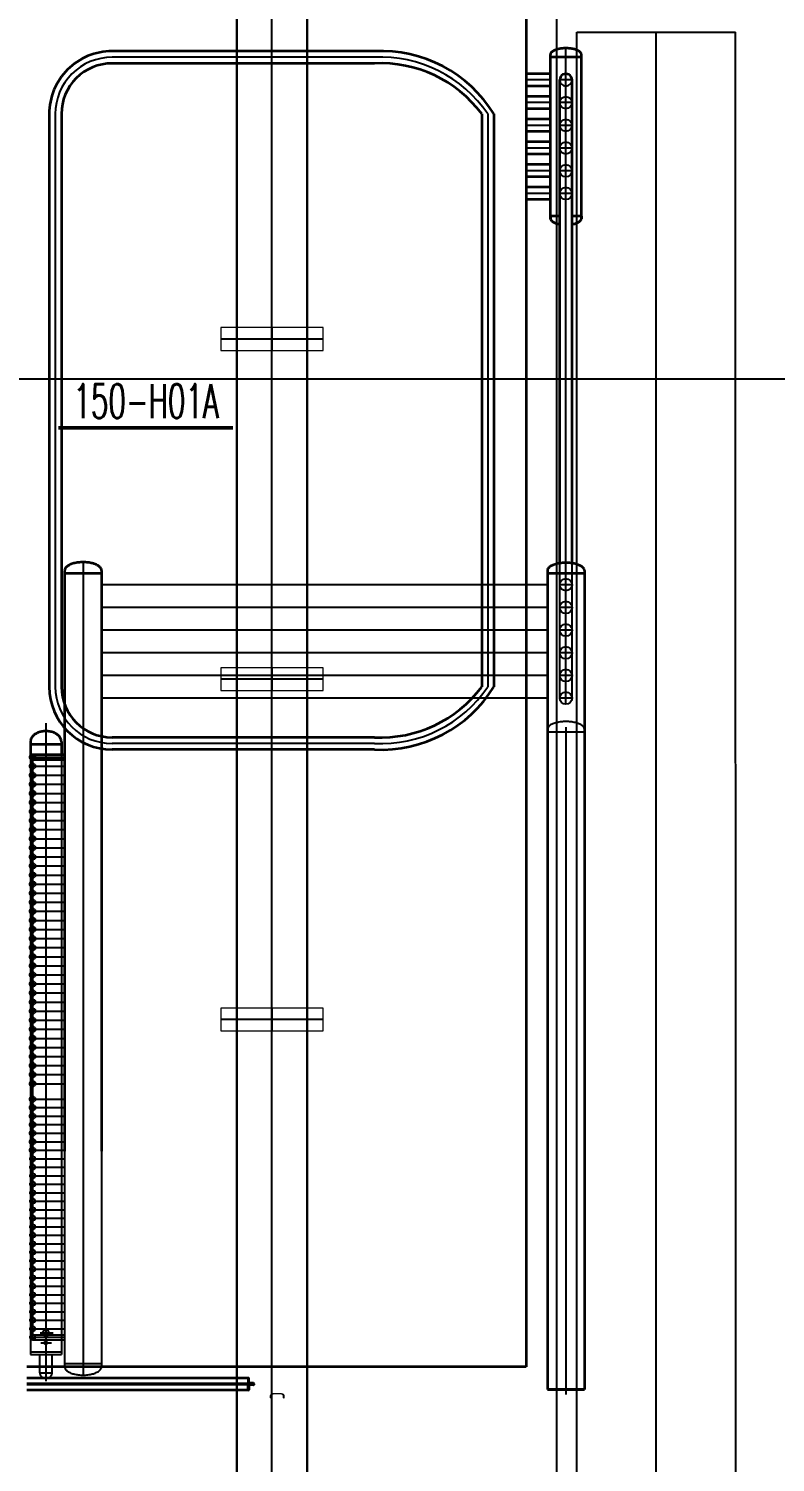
# Model space of a CAD drawing. Extents: x -170 to 1091, y -90 to 504.
# Drawn here: x 77.01 to 83.59, y 90.45 to 103.09 of the extents above; entities that cross this region are included whole.
import ezdxf

# ---------------------------------------------------------------- set-up
doc = ezdxf.new("R2010")
doc.units = 0
doc.header["$LTSCALE"] = 1000
doc.linetypes.add('CENTER', pattern=[50.8, 31.75, -6.35, 6.35, -6.35])
doc.linetypes.add('点画线', pattern=[18, 12, -2, 2, -2])
doc.layers.get('0').update_dxf_attribs({"linetype": 'CONTINUOUS'})
for name, color, linetype in [('1', 7, 'CONTINUOUS'), ('中心线层', 1, 'CENTER'), ('方格网', 6, 'CONTINUOUS')]:
    doc.layers.add(name, color=color, linetype=linetype)
doc.layers.add('EB0', color=7, linetype='CONTINUOUS', lineweight=35)
doc.styles.add('_HZTXT', font='simplex.shx', dxfattribs={"width": 0.75, "bigfont": 'HZTXT.shx'})
doc.styles.add('UserTxtStyle2', font='isocp', dxfattribs={"width": 0.667, "bigfont": 'gbcbig.shx'})

# ---------------------------------------------------------------- blocks, each defined once
blk = doc.blocks.new('*X212')
at = {"layer": 'EB0'}
for p, q in [((0, 50), (0, 0)), ((0, 50), (3, 50)), ((0, 0), (50, 0)), ((5, 10), (5, 48)), ((48, 5), (10, 5)), ((50, 0), (50, 3))]:
    blk.add_line(p, q, dxfattribs=at)
for centre, radius, start, end in [((3, 48), 1.65, 0.2621, 90), ((10, 10), 5.5, 180, 269.8782), ((48, 3), 1.52, 0, 90)]:
    blk.add_arc(centre, radius, start, end, dxfattribs=at)
blk = doc.blocks.new('*X211')
at = {"layer": 'EB0', "color": 0, "linetype": 'ByBlock', "lineweight": -2, "ltscale": 0.2}
blk.add_blockref('*X212', (0, 0), dxfattribs=at)
blk = doc.blocks.new('*X214')
at = {"layer": 'EB0'}
for p, q in [((0, 0), (50, 0)), ((0, -50), (0, 0)), ((50, 0), (50, -3)), ((0, -50), (3, -50)), ((5, -11), (5, -48)), ((48, -5), (10, -5))]:
    blk.add_line(p, q, dxfattribs=at)
for centre, radius, start, end in [((3, -48), 1.65, 270, 359.7379), ((11, -11), 5.5, 90.1218, 180), ((48, -3), 1.52, 270, 360)]:
    blk.add_arc(centre, radius, start, end, dxfattribs=at)
blk = doc.blocks.new('*X213')
at = {"layer": 'EB0', "color": 0, "linetype": 'ByBlock', "lineweight": -2, "ltscale": 0.2}
blk.add_blockref('*X214', (0, 0), dxfattribs=at)
blk = doc.blocks.new('*X221')
at = {"layer": 'EB0', "linetype": 'Continuous', "lineweight": 25}
for p, q in [((453, 0), (-453, 0)), ((0, 103), (0, -103))]:
    blk.add_line(p, q, dxfattribs=at)
at = {"layer": 'EB0', "color": 6, "linetype": 'Continuous', "lineweight": 18}
for p, q in [((-450, 100), (-450, -100)), ((450, 100), (-450, 100)), ((450, -100), (450, 100)), ((-450, -100), (450, -100))]:
    blk.add_line(p, q, dxfattribs=at)
blk = doc.blocks.new('*X222')
at = {"layer": 'EB0', "linetype": 'Continuous', "lineweight": 25}
for p, q in [((453, 0), (-453, 0)), ((0, 103), (0, -103))]:
    blk.add_line(p, q, dxfattribs=at)
at = {"layer": 'EB0', "color": 6, "linetype": 'Continuous', "lineweight": 18}
for p, q in [((-450, 100), (-450, -100)), ((450, 100), (-450, 100)), ((450, -100), (450, 100)), ((-450, -100), (450, -100))]:
    blk.add_line(p, q, dxfattribs=at)
blk = doc.blocks.new('*X223')
at = {"layer": 'EB0', "linetype": 'Continuous', "lineweight": 25}
for p, q in [((453, 0), (-453, 0)), ((0, 103), (0, -103))]:
    blk.add_line(p, q, dxfattribs=at)
at = {"layer": 'EB0', "color": 6, "linetype": 'Continuous', "lineweight": 18}
for p, q in [((-450, 100), (-450, -100)), ((450, 100), (-450, 100)), ((450, -100), (450, 100)), ((-450, -100), (450, -100))]:
    blk.add_line(p, q, dxfattribs=at)
blk = doc.blocks.new('*X220')
at = {"layer": 'EB0', "linetype": 'Continuous', "lineweight": 25}
blk.add_line((0, -17440), (0, -310), dxfattribs=at)
at = {"layer": 'EB0', "linetype": 'Continuous', "lineweight": 15}
for p, q in [((-313, -15297), (-313, -1810)), ((-305, -15297), (-305, -1810)), ((305, -1810), (305, -15297)), ((313, -1810), (313, -15297)), ((-313, -4810), (313, -4810)), ((-313, -7810), (313, -7810)), ((-313, -10810), (313, -10810))]:
    blk.add_line(p, q, dxfattribs=at)
at = {"layer": 'EB0', "linetype": 'Continuous', "lineweight": 18}
for name, p in [('*X223', (0, -4810)), ('*X222', (0, -7810)), ('*X221', (0, -10810))]:
    blk.add_blockref(name, p, dxfattribs=at)
blk = doc.blocks.new('*X219')
at = {"layer": 'EB0', "color": 7, "linetype": 'Continuous', "lineweight": 25}
blk.add_blockref('*X220', (-650, 16997), dxfattribs=at)

msp = doc.modelspace()

# ---------------------------------------------------------------- linework, layer by layer
at = {"linetype": 'Continuous'}
msp.add_line((81.66523, 77.12579, 0), (81.66523, 124.49998), dxfattribs=at)
at = {"color": 1, "ltscale": 5, "const_width": 0.03, "elevation": 2.4975}
msp.add_lwpolyline([(77.27226, 99.57174), (78.81251, 99.57173)], dxfattribs=at)
at = {"layer": 'EB0'}
for p, q in [((81.39608, 103.23873, 0), (81.39607, 91.29273, 0)), ((80.05808, 102.89273, 0), (77.74608, 102.89273, 0)), ((80.05808, 102.78473, 0), (77.74608, 102.78473, 0)), ((81.60958, 101.41373, 0), (81.60958, 102.86373, 0)), ((81.60958, 102.83873, 0), (81.60958, 102.86373, 0)), ((81.88318, 102.83873, 0), (81.60958, 102.83873, 0)), ((81.88258, 102.83873, 0), (81.60958, 102.83873, 0)), ((81.88258, 101.41373, 0), (81.88258, 102.86373, 0)), ((81.60958, 102.69273, 0), (81.39608, 102.69273, 0)), ((81.60958, 102.58473, 0), (81.39608, 102.58473, 0)), ((81.69208, 98.37825, 0), (81.69208, 102.63873, 0)), ((81.80008, 98.37825, 0), (81.80008, 102.63873, 0)), ((81.60958, 102.49273, 0), (81.39608, 102.49273, 0)), ((77.19208, 102.33873, 0), (77.19208, 97.28873, 0)), ((77.30008, 102.33873, 0), (77.30008, 97.28873, 0)), ((81.00408, 102.33873, 0), (81.00408, 97.28873, 0)), ((81.11208, 102.33873, 0), (81.11208, 97.28873, 0)), ((81.60958, 102.38473, 0), (81.39608, 102.38473, 0)), ((81.60958, 102.29273, 0), (81.39608, 102.29273, 0)), ((81.60958, 102.18473, 0), (81.39608, 102.18473, 0)), ((81.60958, 102.09273, 0), (81.39608, 102.09273, 0)), ((81.60958, 101.98473, 0), (81.39608, 101.98473, 0)), ((81.60958, 101.89273, 0), (81.39608, 101.89273, 0)), ((81.60958, 101.78473, 0), (81.39608, 101.78473, 0)), ((81.60958, 101.69273, 0), (81.39608, 101.69273, 0)), ((81.60958, 101.58473, 0), (81.39608, 101.58473, 0)), ((81.60958, 101.43873, 0), (81.60958, 101.41373, 0)), ((81.69208, 101.43873, 0), (81.60958, 101.43873, 0)), ((81.69208, 101.43873, 0), (81.60958, 101.43873, 0)), ((81.88318, 101.43873, 0), (81.80008, 101.43873, 0)), ((81.88258, 101.43873, 0), (81.80008, 101.43873, 0)), ((81.88258, 101.43873, 0), (81.88258, 101.41373, 0)), ((77.32858, 98.31373, 0), (77.32857, 93.19273, 0)), ((77.65358, 98.28873, 0), (77.32858, 98.28873, 0)), ((77.65358, 98.31373, 0), (77.65357, 93.19273, 0)), ((81.58358, 98.31373, 0), (81.58357, 91.09273, 0)), ((81.90858, 98.28873, 0), (81.58358, 98.28873, 0)), ((81.90858, 98.31373, 0), (81.90857, 91.09273, 0)), ((80.05808, 96.84273, 0), (77.74608, 96.84273, 0)), ((77.02708, 96.80373, 0), (77.02708, 96.67873, 0)), ((77.30008, 96.77873, 0), (77.02708, 96.77873, 0)), ((77.30008, 96.80373, 0), (77.30008, 96.70123, 0)), ((80.05808, 96.73473, 0), (77.74608, 96.73473, 0)), ((77.04608, 96.69123, 0), (77.32858, 96.69123, 0)), ((77.04607, 96.64623, 0), (77.32857, 96.64623, 0)), ((81.39607, 91.29273, 0), (76.99607, 91.29273, 0)), ((78.94607, 91.19273, 0), (76.99607, 91.19273, 0)), ((78.94607, 91.14273, 0), (76.99607, 91.14273, 0)), ((78.99607, 91.13773, 0), (76.99607, 91.13773, 0)), ((78.94607, 91.13773, 0), (76.99607, 91.13773, 0)), ((78.99607, 91.14273, 0), (78.99607, 91.13773, 0)), ((78.94607, 91.08773, 0), (76.99607, 91.08773, 0)), ((81.90857, 91.09273, 0), (81.58357, 91.09273, 0)), ((81.58357, 91.09273, 0), (81.90857, 91.09273, 0)), ((81.58357, 91.09273, 0), (81.90857, 91.09273, 0)), ((81.58357, 91.09273, 0), (81.90857, 91.09273, 0))]:
    msp.add_line(p, q, dxfattribs=at)
at = {"layer": 'EB0', "lineweight": 25}
for p, q in [((81.84108, 103.05872, 0), (83.24108, 103.05872, 0)), ((81.84498, 69.50002, -0.908), (81.84108, 103.05872, 0)), ((82.54497, 68.60002, -0.908), (82.54108, 103.05872, 0)), ((83.24497, 68.60002, -0.908), (83.24108, 103.05872, 0)), ((81.74608, 97.13693, 0), (81.74608, 102.91848, 0)), ((80.05808, 102.83873, 0), (77.74608, 102.83873, 0)), ((81.60958, 102.63873, 0), (81.39608, 102.63873, 0)), ((81.80008, 102.63873, 0), (81.69208, 102.63873, 0)), ((81.60958, 102.43873, 0), (81.39608, 102.43873, 0)), ((81.80008, 102.43873, 0), (81.69208, 102.43873, 0)), ((77.24608, 102.33873, 0), (77.24608, 97.28873, 0)), ((81.05808, 102.33873, 0), (81.05808, 97.28873, 0)), ((81.60958, 102.23873, 0), (81.39608, 102.23873, 0)), ((81.80008, 102.23873, 0), (81.69208, 102.23873, 0)), ((81.60958, 102.03873, 0), (81.39608, 102.03873, 0)), ((81.80008, 102.03873, 0), (81.69208, 102.03873, 0)), ((81.60958, 101.83873, 0), (81.39608, 101.83873, 0)), ((81.80008, 101.83873, 0), (81.69208, 101.83873, 0)), ((81.60958, 101.63873, 0), (81.39608, 101.63873, 0)), ((81.80008, 101.63873, 0), (81.69208, 101.63873, 0)), ((77.49108, 98.38673, 0), (77.49107, 91.21973, 0)), ((81.69208, 97.18873, 0), (81.69208, 98.37825, 0)), ((81.80008, 97.18873, 0), (81.80008, 98.37825, 0)), ((81.58358, 98.18873, 0), (77.65358, 98.18873, 0)), ((81.80008, 98.18873, 0), (81.69208, 98.18873, 0)), ((81.58358, 97.98873, 0), (77.65358, 97.98873, 0)), ((81.80008, 97.98873, 0), (81.69208, 97.98873, 0)), ((81.58358, 97.78873, 0), (77.65358, 97.78873, 0)), ((81.80008, 97.78873, 0), (81.69208, 97.78873, 0)), ((81.58358, 97.58873, 0), (77.65358, 97.58873, 0)), ((81.80008, 97.58873, 0), (81.69208, 97.58873, 0)), ((81.58358, 97.38873, 0), (77.65358, 97.38873, 0)), ((81.80008, 97.38873, 0), (81.69208, 97.38873, 0)), ((81.58358, 97.18873, 0), (77.65358, 97.18873, 0)), ((81.80008, 97.18873, 0), (81.69208, 97.18873, 0)), ((77.16358, 96.96885, 0), (77.16357, 91.16736, 0)), ((81.90858, 96.88873, 0), (81.58358, 96.88873, 0)), ((81.74608, 96.9332, 0), (81.74607, 91.09273, 0)), ((77.04608, 96.70123, 0), (77.04607, 91.53373, 0)), ((77.30008, 96.70123, 0), (77.30007, 91.53023, 0)), ((80.05808, 96.78873, 0), (77.74608, 96.78873, 0)), ((77.02708, 96.67873, 0), (77.02707, 91.55273, 0)), ((77.04608, 96.66873, 0), (77.32858, 96.66873, 0)), ((77.04607, 96.58873, 0), (77.32857, 96.58873, 0)), ((77.04607, 96.50873, 0), (77.32857, 96.50873, 0)), ((77.04607, 96.42873, 0), (77.32857, 96.42873, 0)), ((77.04607, 96.34873, 0), (77.32857, 96.34873, 0)), ((77.04607, 96.26873, 0), (77.32857, 96.26873, 0)), ((77.04607, 96.18873, 0), (77.32857, 96.18873, 0)), ((77.04607, 96.10873, 0), (77.32857, 96.10873, 0)), ((77.04607, 96.02873, 0), (77.32857, 96.02873, 0)), ((77.04607, 95.94873, 0), (77.32857, 95.94873, 0)), ((77.04607, 95.86873, 0), (77.32857, 95.86873, 0)), ((77.04607, 95.78873, 0), (77.32857, 95.78873, 0)), ((77.04607, 95.70873, 0), (77.32857, 95.70873, 0)), ((77.04607, 95.62873, 0), (77.32857, 95.62873, 0)), ((77.04607, 95.54873, 0), (77.32857, 95.54873, 0)), ((77.04607, 95.46873, 0), (77.32857, 95.46873, 0)), ((77.04607, 95.38873, 0), (77.32857, 95.38873, 0)), ((77.04607, 95.30873, 0), (77.32857, 95.30873, 0)), ((77.04607, 95.22873, 0), (77.32857, 95.22873, 0)), ((77.04607, 95.14873, 0), (77.32857, 95.14873, 0)), ((77.04607, 95.06873, 0), (77.32857, 95.06873, 0)), ((77.04607, 94.98873, 0), (77.32857, 94.98873, 0)), ((77.04607, 94.90873, 0), (77.32857, 94.90873, 0)), ((77.04607, 94.82873, 0), (77.32857, 94.82873, 0)), ((77.04607, 94.74873, 0), (77.32857, 94.74873, 0)), ((77.04607, 94.66873, 0), (77.32857, 94.66873, 0)), ((77.04607, 94.58873, 0), (77.32857, 94.58873, 0)), ((77.04607, 94.50873, 0), (77.32857, 94.50873, 0)), ((77.04607, 94.42873, 0), (77.32857, 94.42873, 0)), ((77.04607, 94.34873, 0), (77.32857, 94.34873, 0)), ((77.04607, 94.26873, 0), (77.32857, 94.26873, 0)), ((77.04607, 94.18873, 0), (77.32857, 94.18873, 0)), ((77.04607, 94.10873, 0), (77.32857, 94.10873, 0)), ((77.04607, 94.02873, 0), (77.32857, 94.02873, 0)), ((77.04607, 93.94873, 0), (77.32857, 93.94873, 0)), ((77.04607, 93.86873, 0), (77.32857, 93.86873, 0)), ((77.04607, 93.78873, 0), (77.32857, 93.78873, 0)), ((77.04607, 93.65273, 0), (77.32857, 93.65273, 0)), ((77.04607, 93.57773, 0), (77.32857, 93.57773, 0)), ((77.04607, 93.50273, 0), (77.32857, 93.50273, 0)), ((77.04607, 93.42773, 0), (77.32857, 93.42773, 0)), ((77.04607, 93.35273, 0), (77.32857, 93.35273, 0)), ((77.04607, 93.27773, 0), (77.32857, 93.27773, 0)), ((77.04607, 93.20273, 0), (77.32857, 93.20273, 0)), ((77.32857, 93.19273, 0), (77.32857, 91.29273, 0)), ((77.65357, 93.19273, 0), (77.65357, 91.29273, 0)), ((77.04607, 93.12773, 0), (77.32857, 93.12773, 0)), ((77.04607, 93.05273, 0), (77.32857, 93.05273, 0)), ((77.04607, 92.97773, 0), (77.32857, 92.97773, 0)), ((77.04607, 92.90273, 0), (77.32857, 92.90273, 0)), ((77.04607, 92.82773, 0), (77.32857, 92.82773, 0)), ((77.04607, 92.75273, 0), (77.32857, 92.75273, 0)), ((77.04607, 92.67773, 0), (77.32857, 92.67773, 0)), ((77.04607, 92.60273, 0), (77.32857, 92.60273, 0)), ((77.04607, 92.52773, 0), (77.32857, 92.52773, 0)), ((77.04607, 92.45273, 0), (77.32857, 92.45273, 0)), ((77.04607, 92.37773, 0), (77.32857, 92.37773, 0)), ((77.04607, 92.30273, 0), (77.32857, 92.30273, 0)), ((77.04607, 92.22773, 0), (77.32857, 92.22773, 0)), ((77.04607, 92.15273, 0), (77.32857, 92.15273, 0)), ((77.04607, 92.07773, 0), (77.32857, 92.07773, 0)), ((77.04607, 92.00273, 0), (77.32857, 92.00273, 0)), ((77.04607, 91.92773, 0), (77.32857, 91.92773, 0)), ((77.04607, 91.85273, 0), (77.32857, 91.85273, 0)), ((77.04607, 91.77773, 0), (77.32857, 91.77773, 0)), ((77.04607, 91.70273, 0), (77.32857, 91.70273, 0)), ((77.02707, 91.55273, 0), (77.02707, 91.40073, 0)), ((77.04607, 91.62773, 0), (77.32857, 91.62773, 0)), ((77.04607, 91.57523, 0), (77.32857, 91.57523, 0)), ((77.04607, 91.55273, 0), (77.32857, 91.55273, 0)), ((77.04607, 91.53023, 0), (77.32857, 91.53023, 0)), ((77.22727, 91.59073, 0), (77.11356, 91.59073, 0)), ((77.30007, 91.53023, 0), (77.30007, 91.40073, 0)), ((77.02707, 91.42473, 0), (77.30007, 91.42473, 0)), ((77.02707, 91.40073, 0), (77.30007, 91.40073, 0)), ((77.10957, 91.23825, 0), (77.10957, 91.40073, 0)), ((77.1189, 91.50273, 0), (77.21337, 91.50273, 0)), ((77.21757, 91.23825, 0), (77.21757, 91.40073, 0)), ((77.65357, 91.31773, 0), (77.32857, 91.31773, 0)), ((77.10957, 91.24073, 0), (77.21757, 91.24073, 0)), ((81.74607, 91.18724, 0), (81.74607, 91.0492, 0))]:
    msp.add_line(p, q, dxfattribs=at)
at = {"layer": 'EB0', "elevation": 0}
for points in [[(81.88258, 102.86373), (81.88229, 102.86731), (81.88141, 102.87087), (81.87996, 102.87441), (81.87793, 102.8779), (81.87534, 102.88133), (81.87219, 102.88468), (81.8685, 102.88794), (81.86429, 102.8911), (81.85958, 102.89415), (81.85437, 102.89706), (81.84871, 102.89983), (81.8426, 102.90244), (81.83608, 102.90489), (81.82918, 102.90717), (81.82192, 102.90925), (81.81433, 102.91114), (81.80645, 102.91283), (81.79832, 102.91431), (81.78996, 102.91557), (81.78141, 102.91661), (81.77271, 102.91743), (81.7639, 102.91801), (81.75501, 102.91836), (81.74608, 102.91848), (81.73715, 102.91836), (81.72826, 102.91801), (81.71945, 102.91743), (81.71075, 102.91661), (81.7022, 102.91557), (81.69384, 102.91431), (81.68571, 102.91283), (81.67783, 102.91114), (81.67025, 102.90925), (81.66299, 102.90717), (81.65608, 102.90489), (81.64956, 102.90244), (81.64345, 102.89983), (81.63779, 102.89706), (81.63259, 102.89415), (81.62787, 102.8911), (81.62366, 102.88794), (81.61997, 102.88468), (81.61683, 102.88133), (81.61423, 102.8779), (81.6122, 102.87441), (81.61075, 102.87088), (81.60987, 102.86731), (81.60958, 102.86373)], [(81.60958, 101.41373), (81.611, 101.40981), (81.61299, 101.40594), (81.61555, 101.40213), (81.61866, 101.3984), (81.62232, 101.39477), (81.62651, 101.39124), (81.6312, 101.38784), (81.63638, 101.38459), (81.64202, 101.38149), (81.6481, 101.37857), (81.65458, 101.37583), (81.66145, 101.37328), (81.66867, 101.37095), (81.6762, 101.36883), (81.68402, 101.36694), (81.69208, 101.36529)], [(81.80008, 101.36529), (81.80814, 101.36694), (81.81596, 101.36883), (81.82349, 101.37095), (81.83071, 101.37328), (81.83758, 101.37583), (81.84406, 101.37857), (81.85014, 101.38149), (81.85578, 101.38459), (81.86096, 101.38784), (81.86565, 101.39124), (81.86984, 101.39477), (81.8735, 101.3984), (81.87661, 101.40213), (81.87917, 101.40594), (81.88116, 101.40981), (81.88258, 101.41373)], [(77.65358, 98.31373), (77.65323, 98.31851), (77.65219, 98.32326), (77.65045, 98.32798), (77.64804, 98.33263), (77.64495, 98.3372), (77.64121, 98.34167), (77.63682, 98.34602), (77.63181, 98.35023), (77.62619, 98.35429), (77.62, 98.35817), (77.61325, 98.36187), (77.60598, 98.36535), (77.59822, 98.36862), (77.59, 98.37165), (77.58136, 98.37443), (77.57233, 98.37695), (77.56295, 98.3792), (77.55326, 98.38118), (77.54331, 98.38286), (77.53313, 98.38425), (77.52278, 98.38533), (77.51229, 98.38611), (77.50171, 98.38658), (77.49108, 98.38673), (77.48045, 98.38658), (77.46987, 98.38611), (77.45937, 98.38533), (77.44902, 98.38425), (77.43884, 98.38286), (77.42889, 98.38118), (77.41921, 98.3792), (77.40983, 98.37695), (77.4008, 98.37443), (77.39215, 98.37165), (77.38393, 98.36862), (77.37617, 98.36535), (77.3689, 98.36187), (77.36216, 98.35817), (77.35596, 98.35429), (77.35035, 98.35023), (77.34533, 98.34602), (77.34095, 98.34167), (77.3372, 98.3372), (77.33411, 98.33263), (77.3317, 98.32797), (77.32997, 98.32326), (77.32892, 98.31851), (77.32858, 98.31373)], [(81.90858, 98.31373), (81.90823, 98.31819), (81.90719, 98.32264), (81.90545, 98.32704), (81.90304, 98.33139), (81.89995, 98.33567), (81.89621, 98.33985), (81.89182, 98.34392), (81.88681, 98.34785), (81.88119, 98.35165), (81.875, 98.35528), (81.86825, 98.35873), (81.86098, 98.36199), (81.85322, 98.36504), (81.845, 98.36788), (81.83636, 98.37048), (81.82733, 98.37283), (81.81795, 98.37494), (81.80826, 98.37678), (81.79831, 98.37836), (81.78813, 98.37965), (81.77778, 98.38067), (81.76729, 98.38139), (81.75671, 98.38183), (81.74608, 98.38198), (81.73545, 98.38183), (81.72487, 98.38139), (81.71437, 98.38067), (81.70402, 98.37965), (81.69384, 98.37836), (81.68389, 98.37678), (81.67421, 98.37494), (81.66483, 98.37283), (81.6558, 98.37048), (81.64715, 98.36788), (81.63893, 98.36504), (81.63117, 98.36199), (81.6239, 98.35873), (81.61716, 98.35528), (81.61096, 98.35165), (81.60535, 98.34785), (81.60033, 98.34391), (81.59595, 98.33985), (81.5922, 98.33567), (81.58911, 98.33139), (81.5867, 98.32704), (81.58497, 98.32264), (81.58392, 98.31819), (81.58358, 98.31373)], [(77.30008, 96.80373), (77.29978, 96.80983), (77.29891, 96.81591), (77.29745, 96.82193), (77.29542, 96.82787), (77.29283, 96.83371), (77.28968, 96.83942), (77.286, 96.84498), (77.28179, 96.85036), (77.27707, 96.85554), (77.27187, 96.8605), (77.2662, 96.86522), (77.2601, 96.86967), (77.25358, 96.87384), (77.24667, 96.87771), (77.23941, 96.88127), (77.23183, 96.88449), (77.22395, 96.88737), (77.21581, 96.88988), (77.20745, 96.89203), (77.1989, 96.89381), (77.1902, 96.89519), (77.18139, 96.89619), (77.1725, 96.89678), (77.16357, 96.89698), (77.15465, 96.89678), (77.14576, 96.89619), (77.13694, 96.89519), (77.12825, 96.89381), (77.1197, 96.89203), (77.11134, 96.88988), (77.1032, 96.88737), (77.09533, 96.88449), (77.08774, 96.88127), (77.08048, 96.87771), (77.07357, 96.87384), (77.06706, 96.86967), (77.06095, 96.86522), (77.05528, 96.8605), (77.05008, 96.85554), (77.04536, 96.85036), (77.04115, 96.84498), (77.03747, 96.83942), (77.03432, 96.83371), (77.03173, 96.82787), (77.0297, 96.82193), (77.02824, 96.81591), (77.02737, 96.80983), (77.02708, 96.80373)]]:
    msp.add_lwpolyline(points, dxfattribs=at)
at = {"layer": 'EB0', "lineweight": 25, "elevation": 0}
for points in [[(81.90858, 96.91373), (81.90823, 96.91819), (81.90719, 96.92264), (81.90545, 96.92704), (81.90304, 96.93139), (81.89995, 96.93567), (81.89621, 96.93985), (81.89182, 96.94392), (81.8868, 96.94785), (81.88119, 96.95165), (81.87499, 96.95528), (81.86825, 96.95873), (81.86098, 96.96199), (81.85322, 96.96504), (81.845, 96.96788), (81.83636, 96.97048), (81.82733, 96.97283), (81.81795, 96.97494), (81.80826, 96.97678), (81.79831, 96.97836), (81.78813, 96.97965), (81.77778, 96.98067), (81.76729, 96.98139), (81.75671, 96.98183), (81.74607, 96.98198), (81.73544, 96.98183), (81.72486, 96.98139), (81.71437, 96.98067), (81.70402, 96.97965), (81.69384, 96.97836), (81.68389, 96.97678), (81.6742, 96.97494), (81.66483, 96.97283), (81.65579, 96.97048), (81.64715, 96.96788), (81.63893, 96.96504), (81.63117, 96.96199), (81.6239, 96.95873), (81.61716, 96.95528), (81.61096, 96.95165), (81.60535, 96.94785), (81.60033, 96.94391), (81.59594, 96.93985), (81.5922, 96.93567), (81.58911, 96.93139), (81.5867, 96.92704), (81.58497, 96.92264), (81.58392, 96.91819), (81.58358, 96.91373)], [(77.32857, 91.29273), (77.32892, 91.28796), (77.32996, 91.2832), (77.33169, 91.27849), (77.33411, 91.27384), (77.33719, 91.26927), (77.34094, 91.2648), (77.34533, 91.26045), (77.35034, 91.25623), (77.35596, 91.25218), (77.36215, 91.24829), (77.3689, 91.2446), (77.37617, 91.24111), (77.38393, 91.23785), (77.39215, 91.23482), (77.40079, 91.23204), (77.40982, 91.22951), (77.4192, 91.22726), (77.42888, 91.22529), (77.43884, 91.22361), (77.44901, 91.22222), (77.45937, 91.22114), (77.46986, 91.22036), (77.48044, 91.21989), (77.49107, 91.21973), (77.5017, 91.21989), (77.51228, 91.22036), (77.52277, 91.22114), (77.53313, 91.22222), (77.54331, 91.22361), (77.55326, 91.22529), (77.56294, 91.22726), (77.57232, 91.22951), (77.58135, 91.23204), (77.58999, 91.23482), (77.59821, 91.23785), (77.60597, 91.24111), (77.61324, 91.2446), (77.61999, 91.24829), (77.62618, 91.25218), (77.6318, 91.25623), (77.63681, 91.26045), (77.6412, 91.2648), (77.64495, 91.26927), (77.64803, 91.27384), (77.65045, 91.27849), (77.65218, 91.2832), (77.65322, 91.28796), (77.65357, 91.29273)], [(77.10957, 91.23825), (77.10969, 91.23518), (77.11003, 91.23212), (77.11061, 91.22908), (77.11141, 91.22609), (77.11244, 91.22314), (77.11368, 91.22027), (77.11514, 91.21746), (77.1168, 91.21475), (77.11867, 91.21214), (77.12073, 91.20964), (77.12297, 91.20727), (77.12539, 91.20502), (77.12796, 91.20292), (77.1307, 91.20097), (77.13357, 91.19918), (77.13657, 91.19755), (77.13969, 91.1961), (77.1429, 91.19483), (77.14621, 91.19375), (77.14959, 91.19286), (77.15303, 91.19216), (77.15652, 91.19166), (77.16004, 91.19136), (77.16357, 91.19126), (77.1671, 91.19136), (77.17062, 91.19166), (77.1741, 91.19216), (77.17755, 91.19286), (77.18093, 91.19375), (77.18423, 91.19483), (77.18745, 91.1961), (77.19057, 91.19755), (77.19357, 91.19918), (77.19644, 91.20097), (77.19917, 91.20292), (77.20175, 91.20502), (77.20417, 91.20727), (77.20641, 91.20964), (77.20847, 91.21214), (77.21033, 91.21475), (77.212, 91.21747), (77.21346, 91.22027), (77.2147, 91.22314), (77.21573, 91.22609), (77.21653, 91.22908), (77.21711, 91.23212), (77.21745, 91.23518), (77.21757, 91.23825)]]:
    msp.add_lwpolyline(points, dxfattribs=at)
at = {"layer": 'EB0', "lineweight": 25}
for centre, radius in [((81.74608, 102.43873, 0), 0.054), ((81.74608, 102.23873, 0), 0.054), ((81.74608, 102.03873, 0), 0.054), ((81.74608, 101.83873, 0), 0.054), ((81.74608, 101.63873, 0), 0.054), ((81.74608, 98.18873, 0), 0.054), ((81.74608, 97.98873, 0), 0.054), ((81.74608, 97.78873, 0), 0.054), ((81.74608, 97.58873, 0), 0.054), ((81.74608, 97.38873, 0), 0.054), ((81.74608, 97.18873, 0), 0.054), ((77.04607, 93.12773, 0), 0.0225), ((77.04607, 93.05273, 0), 0.0225), ((77.04607, 92.97773, 0), 0.0225), ((77.04607, 92.90273, 0), 0.0225), ((77.04607, 92.82773, 0), 0.0225), ((77.04607, 92.75273, 0), 0.0225), ((77.04607, 92.67773, 0), 0.0225), ((77.04607, 92.60273, 0), 0.0225), ((77.04607, 92.52773, 0), 0.0225), ((77.04607, 92.45273, 0), 0.0225), ((77.04607, 92.37773, 0), 0.0225), ((77.04607, 92.30273, 0), 0.0225), ((77.04607, 92.22773, 0), 0.0225), ((77.04607, 92.15273, 0), 0.0225), ((77.04607, 92.07773, 0), 0.0225), ((77.04607, 92.00273, 0), 0.0225), ((77.04607, 91.92773, 0), 0.0225), ((77.04607, 91.85273, 0), 0.0225), ((77.04607, 91.77773, 0), 0.0225), ((77.04607, 91.70273, 0), 0.0225), ((77.04607, 91.62773, 0), 0.0225), ((77.04607, 91.55273, 0), 0.0225), ((77.16357, 91.59073, 0), 0.0285), ((77.16357, 91.50273, 0), 0.0125)]:
    msp.add_circle(centre, radius, dxfattribs=at)
at = {"layer": 'EB0'}
for centre in [(77.04608, 96.66873, 0), (77.04607, 96.58873, 0), (77.04607, 96.42873, 0), (77.04607, 96.50873, 0), (77.04607, 96.34873, 0), (77.04607, 96.26873, 0), (77.04607, 96.18873, 0), (77.04607, 96.10873, 0), (77.04607, 96.02873, 0), (77.04607, 95.94873, 0), (77.04607, 95.86873, 0), (77.04607, 95.78873, 0), (77.04607, 95.70873, 0), (77.04607, 95.62873, 0), (77.04607, 95.54873, 0), (77.04607, 95.46873, 0), (77.04607, 95.38873, 0), (77.04607, 95.30873, 0), (77.04607, 95.22873, 0), (77.04607, 95.14873, 0), (77.04607, 95.06873, 0), (77.04607, 94.98873, 0), (77.04607, 94.90873, 0), (77.04607, 94.82873, 0), (77.04607, 94.74873, 0), (77.04607, 94.66873, 0), (77.04607, 94.58873, 0), (77.04607, 94.50873, 0), (77.04607, 94.42873, 0), (77.04607, 94.34873, 0), (77.04607, 94.26873, 0), (77.04607, 94.18873, 0), (77.04607, 94.10873, 0), (77.04607, 94.02873, 0), (77.04607, 93.94873, 0), (77.04607, 93.86873, 0), (77.04607, 93.78873, 0), (77.04607, 93.65273, 0), (77.04607, 93.57773, 0), (77.04607, 93.50273, 0), (77.04607, 93.42773, 0), (77.04607, 93.35273, 0), (77.04607, 93.27773, 0), (77.04607, 93.20273, 0)]:
    msp.add_circle(centre, 0.0225, dxfattribs=at)
for centre, radius, start, end in [((80.11465, 101.72073, 0), 1.17337, 31.782082, 92.763468), ((77.74608, 102.33873, 0), 0.554, 89.99994, 179.99994), ((77.74608, 102.33873, 0), 0.446, 89.99994, 179.99994), ((80.11258, 101.67407, 0), 1.112, 36.706681, 92.80931), ((81.74608, 102.63873, 0), 0.054, 359.99994, 179.99994), ((77.74608, 97.28873, 0), 0.554, 179.99994, 269.99994), ((77.74608, 97.28873, 0), 0.446, 179.99994, 269.99994), ((80.11258, 97.9534, 0), 1.112, 267.19057, 323.2932), ((80.11465, 97.90673, 0), 1.17337, 267.236412, 328.217798)]:
    msp.add_arc(centre, radius, start, end, dxfattribs=at)
at = {"layer": 'EB0', "lineweight": 25}
for centre, radius, start, end in [((77.74608, 102.33873, 0), 0.5, 89.99994, 179.99994), ((80.11368, 101.69992, 0), 1.14017, 34.074929, 92.794849), ((81.74608, 102.63873, 0), 0.054, 179.99994, 359.99994), ((77.74608, 97.28873, 0), 0.5, 179.99994, 269.99994), ((80.11367, 97.92754, 0), 1.14017, 267.205031, 325.924951)]:
    msp.add_arc(centre, radius, start, end, dxfattribs=at)
at = {"layer": '中心线层', "linetype": '点画线', "lineweight": 18}
msp.add_line((79.15208, 103.41904, 0), (79.15207, 91.01862, 0), dxfattribs=at)
at = {"layer": '方格网', "color": 6, "linetype": 'Continuous'}
msp.add_line((850.549, 100), (-76.88164, 100), dxfattribs=at)

# ---------------------------------------------------------------- block references
at = {"layer": 'EB0', "xscale": 0.001, "yscale": 0.001, "zscale": 0.001, "rotation": 359.9999401246263}
for name, p in [('*X219', (79.80547, 88.16782, 0)), ('*X211', (78.94607, 91.14273, 0)), ('*X213', (78.94607, 91.13773, 0))]:
    msp.add_blockref(name, p, dxfattribs=at)

# ---------------------------------------------------------------- texts
at = {"layer": '1', "linetype": 'ByBlock', "ltscale": 5, "style": '_HZTXT', "width": 0.6}
msp.add_text('150-H01A', height=0.3, rotation=359.99994, dxfattribs=at).set_placement((77.40556, 99.65796, 2.4975))
at = {"layer": 'EB0', "insert": (79.13552, 91.07201, 0), "char_height": 0.18843, "width": 0.1267483, "attachment_point": 7, "rotation": 269.99994, "line_spacing_factor": 1.37, "style": 'UserTxtStyle2'}
msp.add_mtext('c', dxfattribs=at)

doc.saveas('drawing.dxf')
